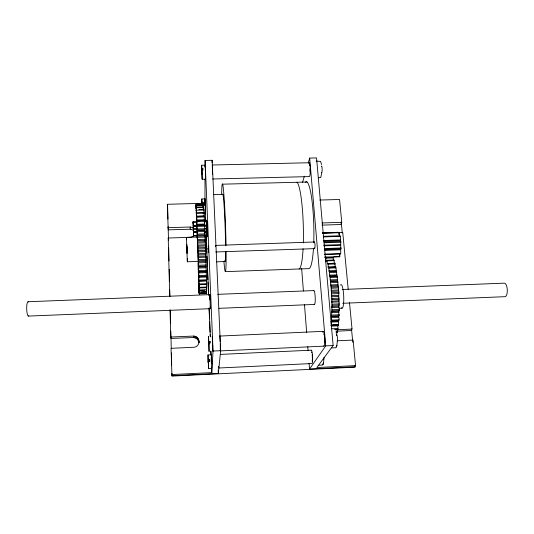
<?xml version="1.0" encoding="UTF-8"?>
<svg xmlns="http://www.w3.org/2000/svg" width="534" height="534" viewBox="0 0 534 534"><rect width="100%" height="100%" fill="white"/><g stroke="black" fill="none" stroke-linecap="round" stroke-linejoin="round"><path stroke-width="0.8" d="M199.229 291.43L199.309 294.101L199.195 288.967L199.209 289.421M204.676 231.663L207.079 231.589L207.205 235.634L206.945 231.315M218.673 367.379L218.673 366.411M338.369 320.894L338.469 325.273L331.314 325.58L331.214 321.208C335.906 320.894 340.912 322.81 338.589 316.856C338.469 316.108 339.504 315.801 339.183 314.987C337.648 312.063 340.532 309.673 338.843 306.75C339.804 302.124 338.216 297.471 338.916 292.772C337.942 283.914 337.047 275.17 335.786 267.053L328.223 267.654L330.599 267.561M206.504 286.478L206.591 287.699L199.202 287.966L199.189 287.546M199.275 293.907L199.202 291.597M203.674 208.587L203.654 206.978L203.814 210.716L203.814 209.388L198.882 209.595M198.842 275.791L198.708 271.639L206.244 271.365L205.517 248.156L204.555 224.954L197.039 225.194L197.079 225.755M203.207 205.523L203.214 205.81M204.996 179.377L204.976 205.737M205.063 167.035L205.096 160.454L212.152 160.293L220.655 350.698L218.326 373.473L171.955 375.722L171.034 348.335L194.309 347.234C200.637 346.426 200.35 336.34 193.922 336.053L170.746 337.021L170.052 309.72M198.848 276.625L198.968 280.056L206.451 279.776L206.244 271.365M204.729 231.956L207.145 231.636M203.547 207.346L203.514 205.27L203.654 208.514M338.663 316.308L331.507 316.609C332.755 300.675 330.906 282.806 328.697 267.307M324.679 254.611L340.632 254.064C340.892 247.909 340.792 242.129 340.271 235.754L323.464 236.315M201.672 165.253L202.126 179.264L205.63 179.177L205.183 165.166L201.672 165.253L201.885 174.491M203.207 207.619L203.314 203.981L203.547 207.359M203.975 213.393C204.021 210.349 204.081 218.006 204.182 216.163L196.706 216.383L196.726 216.971L196.706 216.377M206.097 266.086L198.535 266.353L198.675 270.711M205.216 203.374L205.003 198.882L201.799 198.968L201.919 204.402M202.152 179.217L201.912 170.012L202.973 169.992L202.92 168.697L201.865 168.724M206.925 226.93L206.605 220.035L206.651 224.961M339.377 255.219L339.724 256.907L339.818 253.623M199.075 284.275L199.069 283.921L199.109 284.722L206.545 284.442L206.411 280.196L206.471 280.617L198.995 280.897L198.982 280.283M206.504 286.551L206.598 287.599M203.975 213.373L203.848 210.016L196.439 210.229C196.378 208.434 196.485 212.058 196.425 210.389M205.21 167.389L205.276 167.229M206.718 221.456L206.778 225.702M206.471 280.617L206.458 279.889M212.085 162.757L212.152 160.293M205.003 198.882L205.043 202.266M207.993 354.97L208.173 362.332L207.993 354.97L211.371 354.816L211.718 361.939M208.814 341.58L208.721 344.724L208.527 336.393L208.814 341.58L209.955 341.533L210.016 343.015L208.874 343.068L209.068 351.419L208.874 343.068M206.371 276.232L198.862 276.445M208.253 359.789L209.275 359.742L209.328 361.084L208.307 361.131L208.487 368.507L211.864 368.34L211.764 363.247M209.215 361.398L209.275 359.742M209.895 343.108L209.955 341.533M209.328 361.084L208.3 361.264M323.838 359.529L323.517 363.007L322.636 365.022L318.958 365.196M337.268 341.54L336.861 345.478L335.853 347.754L331.768 347.941M204.388 220.415L196.866 220.802L204.388 220.415L204.549 224.921M171.701 374.568L211.804 372.625L213.046 351.045L205.096 160.454M186.873 249.338L186.479 237.37L197.26 237.023L198.134 261.42L187.341 261.793L187.307 258.71M321.828 172.482L320.767 177.555L318.357 177.749M28.035 301.737L209.809 294.648L209.875 299.881M215.469 245.426L314.366 241.982M28.402 316.088L210.316 308.679L209.809 294.648M338.823 234.6L339.17 232.357L339.484 236.529M212.245 336.407L212.826 351.252M331.607 301.163L338.816 300.809M339.163 299.32L331.948 299.614M211.371 354.816L211.517 361.218M208.487 368.507L208.307 361.131M331.474 316.675L331.768 320.747L331.234 321.194M334.324 263.489L334.057 259.978L326.968 260.272C324.485 264.59 326.942 255.045 325.44 257.341M219.721 336.073L323.284 331.334M302.511 182.508L304.36 176.207M308.285 162.81L309.673 158.077L316.549 157.924L333.136 345.538L316.856 367.532L355.564 365.65L353.101 340.085L337.348 340.765M338.449 325.273L337.868 325.259L337.975 329.291L334.778 329.418M323.924 346.152L220.328 350.905L220.282 343.769M336.707 335.572L336.7 332.368M332.068 310.835L339.27 310.541M338.823 311.409L331.661 311.669M319.759 200.043L339.557 199.489L341.76 222.324L340.745 224.507L321.962 225.128M341.153 248.744L324.325 249.318M334.484 263.923L334.958 263.229L335.232 267.267M355.564 365.65L354.389 366.851L309.54 369.034L325.733 345.878L309.673 158.077M349.496 302.638L352.039 329.057L350.905 330.519L336.974 331.167M204.469 225.602L206.938 225.742M330.813 325.366L331.314 325.58M331.687 321.067L338.863 320.747M335.325 267.394L335.786 267.053M328.223 267.654C328.383 261.74 327.035 265.892 327.022 260.225M337.361 332.755L337.321 329.178M218.606 368.019L311.923 363.541A6.702 0.948 87 0 0 312.57 356.432A6.702 0.948 87 0 0 311.115 350.317M220.609 354.389L311.355 350.184M208.247 359.923L209.268 359.876M337.181 329.745L352.039 329.057M208.814 341.747L209.949 341.693M213.046 351.045L220.655 350.698M325.733 345.878L333.136 345.538M331.16 322.075L338.296 321.768M331.4 324.705L338.536 324.398M333.223 325.253L337.962 325.046M331.547 326.107L337.862 325.827M331.727 328.79L338.049 328.51M334.972 329.485L337.328 329.378M335.879 332.135L337.455 332.068M331.707 307.537L338.89 307.244M338.896 308.325L342.04 308.191M332.081 309.733L339.284 309.433M331.641 312.697L338.816 312.397M331.974 315.08L339.163 314.78M331.941 316.128L339.123 315.821M331.46 317.57L338.616 317.263M331.748 320.1L338.91 319.793M199.062 341.413L199.095 342.808L197.567 339.21L193.996 337.495L171 338.456L170.746 337.021M331.701 293.88L338.916 293.593M331.42 295.656L338.616 295.375M331.474 296.764L338.669 296.477M331.908 298.453L339.123 298.166M331.647 302.197L338.843 301.904M219.007 308.325L314.466 304.44M342.761 303.292L505.017 296.684A6.768 2.623 86.9 0 0 507.293 289.802A6.768 2.623 86.9 0 0 504.29 283.16L342.147 289.488M332.055 304.16L339.27 303.866M332.075 305.301L339.284 305.007M331.701 306.469L338.89 306.176M330.152 279.896L337.314 279.629M330.266 280.897L337.435 280.63M330.746 281.625L337.929 281.351M330.853 282.706L338.042 282.433M199.249 290.002L206.605 289.715L206.518 287.038M330.679 284.962L337.855 284.682M199.255 290.109L199.269 290.543L204.969 290.236M330.773 286.017L337.955 285.737M206.605 289.715C206.618 291.958 206.378 284.569 206.598 291.704L199.295 291.985L199.142 286.778L199.202 287.966M331.247 287.078L338.449 286.805M200.917 292.238L206.598 291.704M199.309 293.259L206.565 292.979L206.491 290.182L206.605 292.051M331.334 288.213L338.536 287.933M204.142 293.246L206.565 293.353L206.444 291.03L206.504 293.84L206.391 291.437M203.24 293.52L205.623 293.426M199.302 293.82L206.504 293.546L203.294 293.693M217.658 294.341L313.879 290.589M331.107 290.242L338.296 289.962M331.18 291.337L338.369 291.05M331.634 292.725L338.85 292.438M328.083 266.9L335.158 266.646M198.701 271.946L206.217 271.673M225.435 271.646L309.039 268.615A43.468 6.234 88.4 0 0 313.465 248.437M198.735 272.894L206.237 272.62M328.837 268.148L335.953 267.894M198.835 275.564L206.344 275.29M328.844 270.791L335.953 270.531M328.991 271.639L336.1 271.379M329.445 271.652L336.587 271.392M198.868 277.306L206.344 277.033M329.591 272.587L336.74 272.327M329.538 275.143L336.674 274.883M329.672 276.078L336.814 275.811M198.988 281.218L206.431 280.944M330.139 276.452L337.308 276.185M330.272 277.473L337.441 277.199M199.089 283.995L206.531 283.714L206.545 284.442M206.471 283.828L206.578 287.045L199.182 287.325L199.089 284.575L204.842 284.355M198.134 254.705L198.214 257.435L205.784 257.174M324.759 254.084L340.725 253.53M198.214 257.435L198.301 259.591L205.89 259.33M206.064 264.977L198.494 265.244L198.368 261.967L198.341 260.752L205.924 260.492M324.826 257.108L339.778 256.587M324.705 257.261L326.367 257.208M333.83 256.947L339.637 256.741M198.368 261.787L205.924 261.52M326.067 257.682L333.123 257.348L333.423 260.512M216.47 261.834L225.054 261.533M326.247 258.149L333.249 257.909M198.401 262.868L205.957 262.601M327.148 260.879L334.191 260.625M198.541 267.027L206.077 266.76M198.575 268.055L206.111 267.781M327.269 263.542L334.918 263.249M328.016 264.223L335.098 263.97M198.675 270.598L206.217 270.331M322.015 222.972L341.76 222.324M169.712 296.483L168.223 238.031L186.386 237.416M188.035 237.356L190.511 237.276A5.547 5.18 -0.7 0 0 193.849 235.421M323.444 240.5L340.205 239.953M197.914 248.41L197.78 245.073L205.356 244.819M323.511 241.101L340.278 240.547M197.82 246.207L205.403 245.96M324.158 242.009L340.999 241.455M324.211 242.796L341.052 242.242M197.894 247.816L205.49 247.562M205.697 253.49L198.101 253.743L197.994 251.154L197.934 249.018L205.537 248.764M205.143 248.964L208.454 248.851M323.784 245.186L340.565 244.625M323.798 245.86L340.579 245.3M197.981 250.706L205.557 250.453M198.021 251.848L205.597 251.587M215.736 251.975L314.646 248.63M324.338 248.55L341.173 247.983M324.505 249.799L340.458 249.258M324.465 250.366L340.412 249.819M198.141 254.938L205.737 254.678M198.181 256.313L205.75 256.113M197.093 226.196L197.226 230.02L204.769 229.787M197.226 230.02L197.26 230.601L204.829 230.394M197.473 231.449L193.448 231.576L193.428 231.169M204.709 231.222L207.125 231.149L207.139 231.549M204.876 231.456L197.3 231.696L197.48 236.415M193.475 232.31L197.493 232.183M193.475 232.444L197.48 232.323M204.682 232.096L207.085 232.016M197.38 234.126L204.936 233.885M197.42 235.194L204.983 234.953M193.588 235.641L197.593 235.514M204.796 235.287L207.199 235.207M204.716 235.34L207.099 235.267M197.6 235.788L193.602 235.915L193.455 231.803M204.796 235.561L207.192 235.481M197.467 236.135L205.056 235.894M322.396 232.797L338.082 232.297L335.472 232.55M323.097 232.951L324.752 232.897M322.496 233.031L333.303 232.684M337.461 232.55L339.123 232.497M205.096 237.043L197.513 237.283L197.687 242.042M322.623 233.265L339.27 232.731M197.58 239.512L205.149 239.265M197.62 240.627L205.189 240.38M323.571 236.909L340.365 236.362M197.68 241.909L205.276 241.662M197.78 245.073L197.72 243.097L205.323 242.85M203.681 207.519L196.325 207.726L196.679 216.183L204.121 215.963M196.739 217.198L204.222 216.978L204.348 220.575M196.832 219.968L204.315 219.748M196.912 221.563L204.429 221.336M193.241 226.036L193.101 221.87L197.073 221.71M204.242 221.49L206.625 221.423M204.315 221.623L206.725 221.557L206.872 225.528M193.114 222.291L197.126 222.171M204.335 221.95L206.738 221.884M197.006 224.267L204.515 224.04M196.452 225.842C192.093 226.556 192.02 224.961 196.432 225.381M197.059 225.401L206.845 225.068M196.465 225.782L193.248 225.942M204.509 225.542L206.925 225.468L207.105 229.847M197.099 226.423L204.649 226.189M193.275 226.636L196.492 226.543M204.542 226.296L206.958 226.216L206.945 225.829M193.348 228.746L197.36 228.625M204.575 228.398L206.985 228.325L206.958 226.216M197.186 229.013L204.722 228.779M193.368 229.34L197.38 229.213M204.602 228.993L207.005 228.912L207.125 231.149M322.903 233.044L324.559 232.998M338.603 232.577L342.735 232.45L348.221 289.421M201.999 203.961L201.992 202.299L202.953 202.273L203 203.454L202.039 203.481L202.079 204.475M201.999 202.546L202.953 202.519M193.675 230.828A5.5 5.146 -0.8 0 0 190.258 229.213L168.223 229.854L167.362 204.295L202.373 203.314M202.046 203.728L203 203.701M196.185 206.665L196.112 204.175L203.334 204.255M196.125 204.455L196.185 206.745L196.158 204.696L203.407 204.495M203.427 204.629L196.165 204.829L196.345 208.907L196.272 207.519M196.232 205.817L196.212 205.477L201.892 205.483M196.232 205.924L203.541 205.717M196.305 207.305L203.654 207.092M196.545 213.186L196.565 213.587L196.552 212.706L203.988 212.492M202.299 212.812L203.948 212.766M196.579 213.4L204.028 213.186M167.963 227.664L190.157 227.023A5.547 5.18 -0.7 0 1 193.602 228.652M213.453 194.616L222.885 194.363M212.619 179.003L309.273 176.587A6.955 1.021 89 0 0 310.241 168.51A6.955 1.021 89 0 0 308.712 163.377M222.605 184.177L307.01 182.014M316.128 161.101L320.594 161.395L321.555 164.532M212.205 165.006L309.219 162.743M201.865 169.024L202.92 168.697M215.489 245.246L215.623 246.721M336.086 330.74L336.387 331.754M219.774 335.893L220.202 341.793M220.255 350.538L220.328 350.905M210.316 308.679L210.149 306.609M203.214 205.463L203.321 207.432M168.223 238.031L168.484 240.153L168.137 226.536M167.362 204.295L167.629 206.638M205.583 178.75L205.63 179.177M204.182 216.157L204.222 216.978M341.239 222.157L342.274 232.931M351.512 329.051L352.787 342.307M355.017 365.503L355.177 367.165L171.961 376.076L171.888 373.286M205.323 209.548L205.376 209.902L205.363 208.113M203.814 209.395L203.841 209.909M212.265 165.406L212.672 174.498M201.819 198.968L201.992 202.299M187.341 261.793L186.78 248.717M301.65 268.589L303.412 290.997M304.453 304.28L306.67 332.508M307.778 346.619L308.105 350.771M309.079 363.227L309.54 369.034M203.2 207.219L203.287 208.721M186.479 237.37L186.606 239.499M198.968 280.47L199.095 284.108M198.775 282.973L198.641 279.829M196.152 207.726C196.238 208.774 196.245 211.063 196.105 204.856M206.852 225.809L206.678 225.041L206.691 225.622M205.31 210.162L205.43 211.477L205.336 207.038M199.115 284.709L199.082 284.368M211.557 358.234L211.431 356.505L211.417 357.753M196.552 212.706L196.565 213.073M198.628 279.389L198.494 276.058M197.066 225.455L196.906 221.336M206.932 230.408L207.032 231.796L207.012 229.82M206.958 233.291L207.212 236.842L206.925 227.224M205.169 202.293L205.029 200.457L205.029 201.398M198.761 283.187L198.908 286.01M193.922 336.053L193.996 337.495M206.404 293.373L206.384 292.065M212.492 344.917L212.525 346.533M190.157 227.023L190.258 229.213M218.186 370.142L218.326 373.473M211.611 358.594L211.811 363.814M196.112 205.824L196.145 207.446M197.587 251.908L197.44 247.869M199.229 290.616L199.302 292.185M193.221 225.455L193.468 232.223L193.361 229.079M195.257 336.34L195.317 337.782M205.216 211.551L205.623 221.51M206.197 235.627L208.647 295.409M209.188 308.692L210.343 336.921M210.917 351.038L211.09 355.183M211.19 357.68L211.364 361.832M211.631 368.473L211.804 372.625M205.103 211.417L205.236 214.748M205.336 217.245L205.51 221.41M206.091 235.561L206.291 240.56M206.391 243.057L206.805 253.049M206.938 256.38L207.346 266.373M207.446 268.869L207.893 279.696M207.993 282.192L208.434 293.019M209.048 308.005L209.488 318.831M209.595 321.328L210.036 332.155M210.136 334.651L210.202 336.32M210.817 351.305L210.95 354.636M211.19 360.47L211.257 362.132M211.497 367.959L211.631 371.29M199.222 291.39L199.162 291.17M199.122 291.23L199.209 291.571L199.102 290.055M199.202 292.766L199.155 291.083M205.216 202.773L205.303 205.837M197.059 236.862L196.926 232.897M198.902 285.917L198.888 285.55L199.002 288.694M199.008 288.233L199.028 289.261L199.008 288.894M199.169 291.25L199.295 293.854M198.141 266.9L197.987 262.841M198.314 271.446L198.161 267.554M198.474 275.678L198.328 271.919M193.608 236.055L193.508 233.311L193.588 235.748M196.726 216.857L196.679 216.183M196.892 221.109L196.732 217.084M196.752 227.551L196.632 223.693M199.008 288.327L199.195 292.679M193.101 221.844L193.188 224.313M193.188 224.36L193.094 221.77M186.813 244.265L187.147 253.49M197.72 251.587L197.553 246.908M196.499 219.514L196.218 210.349M196.906 232.277L196.772 228.205M196.625 223.499L196.505 219.708M193.235 225.602L193.335 228.472M193.295 227.477L193.401 230.247M196.479 336.934L196.532 338.362M211.484 361.097L211.377 357.807M205.283 204.388L205.383 207.666M205.069 204.315L205.129 205.957M196.152 207.819L196.252 210.67M186.947 249.805L187.033 252.949L186.793 246.194L186.847 248.47M198.334 260.358L198.341 260.752M198.521 265.912L198.535 266.353M196.212 210.242L196.198 209.775L196.258 210.89M196.292 213.033L196.278 212.692L196.318 213.233M197.086 237.523L197.093 237.857M197.52 337.788L197.567 339.21M205.023 202.726L205.103 204.529M203.22 205.91L203.294 208.56M196.218 205.643L196.272 207.406M212.719 345.471L212.759 346.813M198.328 338.856L198.368 340.278M167.623 206.271L167.95 219.073M168.677 247.629L169.018 260.926M169.231 269.236L169.552 281.698M169.759 289.989L169.932 296.564M170.286 310.528L170.62 323.671M170.813 331.067L171.247 348.081M171.374 352.941L171.681 365.149M204.989 201.305L205.069 203.341M198.848 340.091L198.888 341.5M197.26 237.023L197.266 237.703M205.143 165.8L205.143 166.782M202.953 202.273L202.953 203.935M296.971 182.274A43.521 5.7 88.3 0 1 303.319 242.91M303.078 248.791A43.521 5.7 88.3 0 1 299.093 268.976M305.381 182.268A43.468 6.234 88.4 0 1 311.736 198.681A43.468 6.234 88.4 0 1 313.745 242.563M226.116 251.394A43.915 1.702 88.1 0 1 223.92 261.42M221.65 194.67A43.915 1.702 88.1 0 1 223.706 192.454A43.915 1.702 88.1 0 1 226.042 245.466M222.544 194.423A33.762 1.308 88.1 0 1 224.327 209.448A33.762 1.308 88.1 0 1 225.562 245.647M225.575 251.701A33.762 1.308 88.1 0 1 224.694 260.859M313.625 290.856A6.935 1.028 87.6 0 1 315.214 297.458A6.935 1.028 87.6 0 1 314.192 304.206M311.622 352.1A5.026 0.708 87 0 1 311.816 352.674M312.163 354.629A5.026 0.708 87 0 1 312.183 361.378M323.844 334.03A5.567 0.874 87.1 0 1 324.065 334.965M324.405 337.521A5.567 0.874 87.1 0 1 324.405 342.861M314.239 242.162A3.337 0.507 88.2 0 1 314.9 243.671A3.337 0.507 88.2 0 1 314.906 247.889A3.337 0.507 88.2 0 1 314.252 247.823M28.783 315.814A7.176 1.502 88.5 0 1 26.7 308.952A7.176 1.502 88.5 0 1 28.429 301.99M309.426 164.779A5.213 0.761 89 0 1 309.613 165.406M309.987 168.797A5.213 0.761 89 0 1 310 171.501M324.065 357.266A3.137 0.487 86.9 0 1 323.544 359.222M336.66 334.631A3.471 0.607 87 0 1 337.361 337.341A3.471 0.607 87 0 1 337.248 341.179M322.743 332.195A7.423 1.168 87.1 0 1 324.752 338.102A7.423 1.168 87.1 0 1 323.604 345.798M321.334 166.341A3.251 0.527 89.1 0 1 322.095 168.33A3.251 0.527 89.1 0 1 321.742 172.495M340.465 285.063A11.815 2.163 87.5 0 1 343.716 296.27A11.815 2.163 87.5 0 1 341.466 307.778M208.32 245.667L208.58 252.222L208.32 245.667M323.517 363.007L323.037 364.235L323.517 363.007M336.861 345.478L336.307 346.86L336.861 345.478M196.412 216.61L196.378 216.096L196.412 216.624"/></g></svg>
